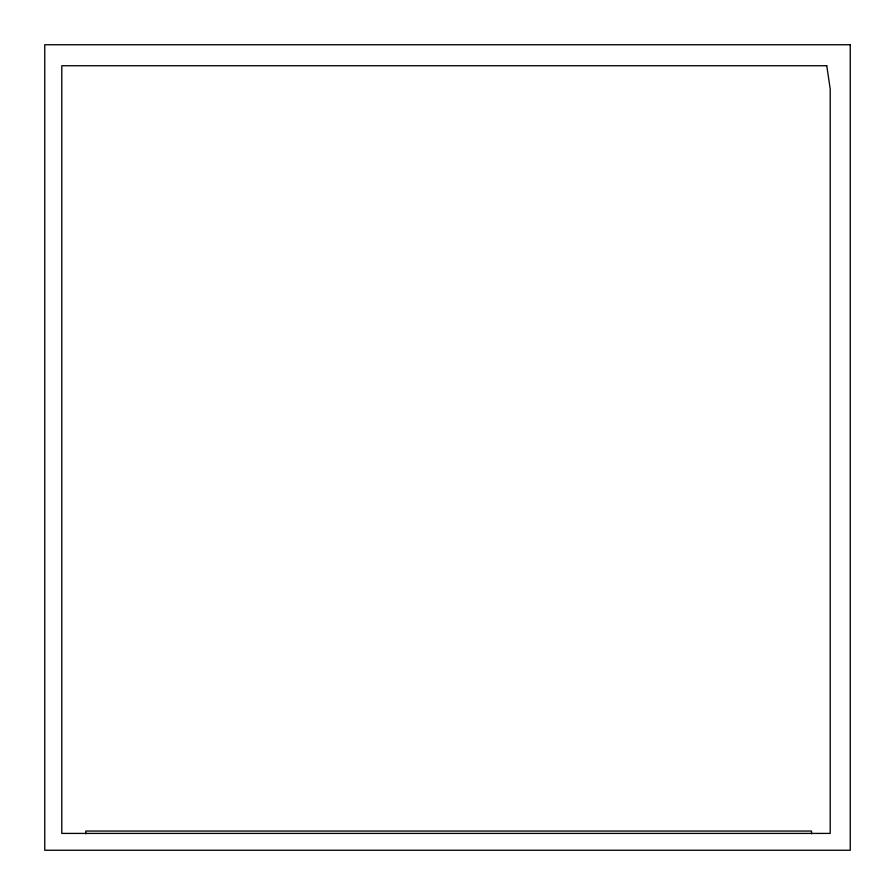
<?xml version="1.0" encoding="UTF-8"?>
<svg xmlns="http://www.w3.org/2000/svg" width="895" height="895" viewBox="0 0 895 895"><rect width="100%" height="100%" fill="white"/><g stroke="black" fill="none" stroke-linecap="round" stroke-linejoin="round"><path stroke-width="1.34" d="M811.53 833.793L811.53 831.052L85.808 831.052L85.808 833.793M850.25 44.75L44.75 44.75L44.75 850.25L850.25 850.25L850.25 44.75M826.767 65.738L61.789 65.738L61.789 833.413L830.213 833.413L830.213 89.008L826.767 65.738"/></g></svg>
